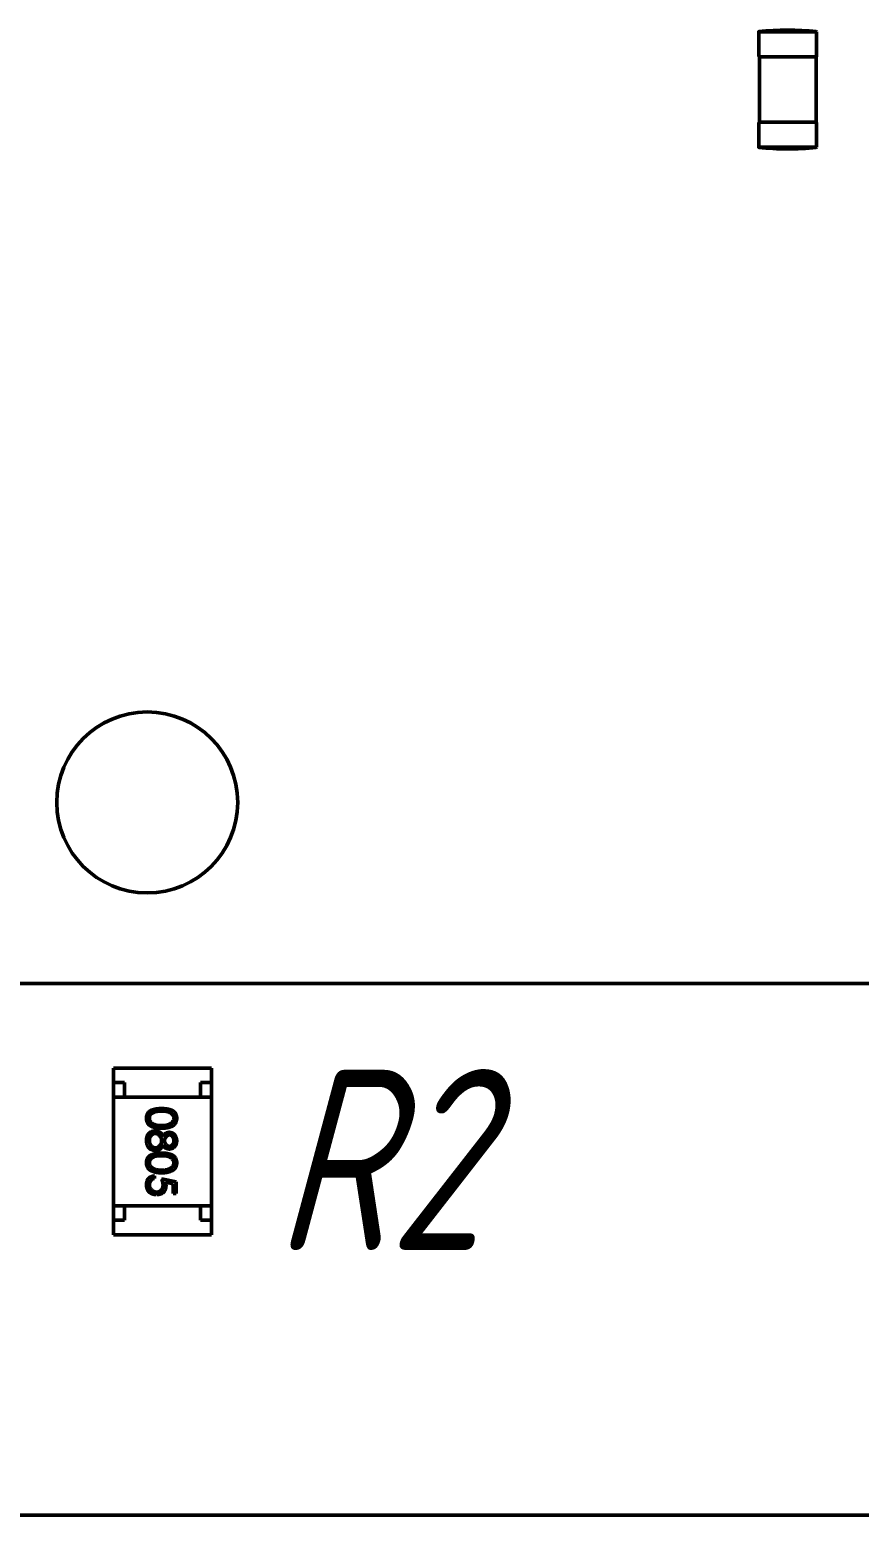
# Model space of a CAD drawing. Header units: millimetres. Extents: x 2803 to 446186229, y 1206 to 1506.
# Drawn here: x 2904.89 to 2916.34, y 1422.02 to 1442.54 of the extents above; entities that cross this region are included whole.
import ezdxf

# ---------------------------------------------------------------- set-up
doc = ezdxf.new("R2010")
doc.units = ezdxf.units.MM
doc.layers.add('Tonk', color=7, linetype='Continuous', lineweight=25)
doc.layers.add('Видимый контур (ГОСТ)', color=7, linetype='Continuous', lineweight=50)
doc.styles.get("Standard").update_dxf_attribs({"font": '', "width": 0.8, "oblique": 15})
doc.styles.get('Standard').set_extended_font_data('GOST type B')

msp = doc.modelspace()

# ---------------------------------------------------------------- linework, layer by layer
at = {"layer": 'Видимый контур (ГОСТ)'}
for p, q in [((2914.955, 1442.513), (2914.955, 1442.168)), ((2914.96, 1442.508), (2915.752, 1442.508)), ((2915.755, 1442.165), (2915.755, 1442.508)), ((2914.958, 1442.163), (2915.753, 1442.163)), ((2914.965, 1441.263), (2914.965, 1442.163)), ((2915.75, 1441.263), (2915.75, 1442.163)), ((2914.955, 1441.258), (2914.955, 1440.913)), ((2914.958, 1441.263), (2914.958, 1441.263)), ((2915.752, 1441.263), (2914.958, 1441.263)), ((2915.755, 1440.915), (2915.755, 1441.258)), ((2915.75, 1440.918), (2914.96, 1440.918)), ((2890.509, 1429.365), (2950.509, 1429.365)), ((2906.045, 1428.194), (2907.395, 1428.194)), ((2906.045, 1428.194), (2906.045, 1427.994)), ((2907.395, 1428.194), (2907.395, 1427.994)), ((2906.045, 1427.994), (2906.045, 1427.794)), ((2906.195, 1427.994), (2906.045, 1427.994)), ((2906.195, 1427.794), (2906.195, 1427.994)), ((2907.245, 1427.994), (2907.245, 1427.794)), ((2907.395, 1427.994), (2907.245, 1427.994)), ((2907.395, 1427.794), (2907.395, 1427.994)), ((2907.395, 1427.794), (2906.045, 1427.794)), ((2906.045, 1426.294), (2906.045, 1427.794)), ((2906.195, 1427.794), (2907.245, 1427.794)), ((2907.395, 1426.294), (2907.395, 1427.794)), ((2906.61, 1426.708), (2906.61, 1426.672)), ((2906.707, 1426.667), (2906.907, 1426.626)), ((2906.866, 1426.598), (2906.761, 1426.619)), ((2906.866, 1426.462), (2906.866, 1426.598)), ((2906.907, 1426.462), (2906.866, 1426.462)), ((2906.907, 1426.626), (2906.907, 1426.462)), ((2906.045, 1426.294), (2906.045, 1426.094)), ((2907.395, 1426.294), (2906.045, 1426.294)), ((2906.195, 1426.294), (2907.245, 1426.294)), ((2906.195, 1426.094), (2906.195, 1426.294)), ((2907.245, 1426.294), (2907.245, 1426.094)), ((2907.395, 1426.094), (2907.395, 1426.294)), ((2906.045, 1426.094), (2906.195, 1426.094)), ((2906.045, 1425.894), (2906.045, 1426.094)), ((2907.245, 1426.094), (2907.395, 1426.094)), ((2907.395, 1425.894), (2907.395, 1426.094)), ((2906.045, 1425.894), (2907.395, 1425.894)), ((2943.863, 1422.019), (2840.305, 1422.018))]:
    msp.add_line(p, q, dxfattribs=at)
msp.add_circle((2906.509, 1431.865), 1.25, dxfattribs=at)
for points in [[(2914.955, 1442.513), (2915.218, 1442.539), (2915.487, 1442.539), (2915.751, 1442.513)], [(2915.751, 1440.912), (2915.487, 1440.886), (2915.218, 1440.886), (2914.955, 1440.913)]]:
    msp.add_open_spline(points, degree=3, dxfattribs=at)
for points, knots in [([(2914.959, 1442.513), (2914.955, 1442.513), (2914.955, 1442.513), (2914.955, 1442.513), (2914.956, 1442.512), (2914.956, 1442.512), (2914.956, 1442.512), (2914.957, 1442.511), (2914.958, 1442.51), (2914.959, 1442.509), (2914.96, 1442.508), (2914.96, 1442.508), (2914.96, 1442.508), (2914.96, 1442.508)], [0.0000022967, 0.0000022967, 0.0000022967, 0.0000022967, 0.0001123698, 0.0001123698, 0.0002377975, 0.0002377975, 0.0004427285, 0.0004427285, 0.0006589374, 0.0006589374, 0.0008714711, 0.0008714711, 0.0008754918, 0.0008754918, 0.0008754918, 0.0008754918]), ([(2914.959, 1442.513), (2914.966, 1442.513), (2914.996, 1442.513), (2915.125, 1442.513), (2915.252, 1442.513), (2915.355, 1442.513), (2915.356, 1442.513), (2915.357, 1442.513), (2915.359, 1442.513), (2915.461, 1442.513), (2915.594, 1442.513), (2915.748, 1442.513), (2915.749, 1442.513), (2915.752, 1442.51)], [-0.08231688, -0.08231688, -0.08231688, -0.08231688, -0.08162544, -0.08162544, -0.04673535, -0.04673535, -0.04631456, -0.04631456, -0.04585025, -0.04585025, 0, 0, 0.00034952, 0.00034952, 0.00034952, 0.00034952]), ([(2915.752, 1442.51), (2915.75, 1442.513), (2915.75, 1442.513), (2915.751, 1442.513), (2915.751, 1442.513), (2915.751, 1442.513)], [-0.08244542, -0.08244542, -0.08244542, -0.08244542, -0.08208078, -0.08208078, -0.04104041, -0.04104041, -0.04104041, -0.04104041]), ([(2914.96, 1440.918), (2914.96, 1440.918), (2914.96, 1440.918), (2914.96, 1440.917), (2914.959, 1440.917), (2914.958, 1440.915), (2914.957, 1440.915), (2914.956, 1440.914), (2914.956, 1440.914), (2914.956, 1440.913), (2914.955, 1440.913), (2914.955, 1440.913), (2914.955, 1440.913), (2914.959, 1440.913)], [-0.000004627, -0.000004627, -0.000004627, -0.000004627, 0, 0, 0.000244554, 0.000244554, 0.000493338, 0.000493338, 0.000729146, 0.000729146, 0.000873472, 0.000873472, 0.001000129, 0.001000129, 0.001000129, 0.001000129]), ([(2914.959, 1440.913), (2914.966, 1440.913), (2914.996, 1440.913), (2915.104, 1440.912), (2915.226, 1440.912), (2915.354, 1440.912), (2915.355, 1440.912), (2915.357, 1440.912), (2915.358, 1440.912), (2915.486, 1440.912), (2915.619, 1440.912), (2915.748, 1440.913), (2915.749, 1440.913), (2915.752, 1440.916)], [-0.07591145, -0.07591145, -0.07591145, -0.07591145, -0.07504995, -0.07504995, -0.03886254, -0.03886254, -0.03855581, -0.03855581, -0.03824597, -0.03824597, 0, 0, 0.00034952, 0.00034952, 0.00034952, 0.00034952]), ([(2915.752, 1440.916), (2915.75, 1440.913), (2915.75, 1440.913), (2915.751, 1440.912), (2915.751, 1440.912), (2915.751, 1440.912)], [-0.08244542, -0.08244542, -0.08244542, -0.08244542, -0.08208078, -0.08208078, -0.04104041, -0.04104041, -0.04104041, -0.04104041]), ([(2906.497, 1427.502), (2906.497, 1427.506), (2906.497, 1427.512), (2906.498, 1427.521), (2906.5, 1427.53), (2906.502, 1427.539), (2906.505, 1427.547), (2906.509, 1427.556), (2906.514, 1427.564), (2906.519, 1427.571), (2906.525, 1427.579), (2906.531, 1427.586), (2906.538, 1427.592), (2906.546, 1427.599), (2906.555, 1427.604), (2906.564, 1427.61), (2906.574, 1427.615), (2906.585, 1427.619), (2906.596, 1427.623), (2906.609, 1427.627), (2906.623, 1427.63), (2906.637, 1427.632), (2906.653, 1427.634), (2906.67, 1427.635), (2906.688, 1427.636), (2906.701, 1427.636), (2906.707, 1427.636)], [0, 0, 0, 0, 0.033787, 0.066622, 0.099285, 0.131361, 0.163585, 0.196104, 0.228902, 0.262158, 0.295991, 0.330218, 0.36506, 0.400951, 0.43762, 0.475708, 0.515381, 0.556414, 0.599765, 0.646424, 0.696431, 0.749782, 0.806573, 0.867436, 0.931887, 1, 1, 1, 1]), ([(2906.707, 1427.364), (2906.701, 1427.364), (2906.689, 1427.365), (2906.671, 1427.365), (2906.655, 1427.367), (2906.639, 1427.369), (2906.625, 1427.371), (2906.611, 1427.374), (2906.599, 1427.378), (2906.587, 1427.382), (2906.576, 1427.387), (2906.566, 1427.392), (2906.557, 1427.398), (2906.548, 1427.404), (2906.54, 1427.41), (2906.532, 1427.417), (2906.525, 1427.424), (2906.519, 1427.432), (2906.514, 1427.44), (2906.509, 1427.448), (2906.506, 1427.457), (2906.502, 1427.465), (2906.5, 1427.474), (2906.498, 1427.484), (2906.497, 1427.493), (2906.497, 1427.499), (2906.497, 1427.502)], [0, 0, 0, 0, 0.065063, 0.126773, 0.185516, 0.240765, 0.29298, 0.34225, 0.388919, 0.432776, 0.474628, 0.514775, 0.553606, 0.591426, 0.628028, 0.663804, 0.698984, 0.733591, 0.767628, 0.801208, 0.834264, 0.866981, 0.89972, 0.932702, 0.966176, 1, 1, 1, 1]), ([(2906.707, 1427.6), (2906.702, 1427.6), (2906.691, 1427.6), (2906.676, 1427.6), (2906.662, 1427.599), (2906.649, 1427.597), (2906.637, 1427.596), (2906.626, 1427.594), (2906.616, 1427.591), (2906.607, 1427.588), (2906.599, 1427.585), (2906.591, 1427.581), (2906.584, 1427.577), (2906.577, 1427.573), (2906.571, 1427.568), (2906.565, 1427.563), (2906.56, 1427.558), (2906.554, 1427.55), (2906.548, 1427.54), (2906.542, 1427.527), (2906.539, 1427.514), (2906.538, 1427.506), (2906.538, 1427.501)], [0, 0, 0, 0, 0.072951, 0.141584, 0.205926, 0.265301, 0.320597, 0.371817, 0.41879, 0.461699, 0.502134, 0.540804, 0.578181, 0.614297, 0.649678, 0.684299, 0.718359, 0.752081, 0.817652, 0.879722, 0.939966, 1, 1, 1, 1]), ([(2906.538, 1427.501), (2906.538, 1427.497), (2906.538, 1427.488), (2906.542, 1427.475), (2906.547, 1427.463), (2906.554, 1427.453), (2906.559, 1427.445), (2906.565, 1427.44), (2906.57, 1427.435), (2906.576, 1427.43), (2906.583, 1427.426), (2906.59, 1427.422), (2906.598, 1427.419), (2906.604, 1427.416), (2906.607, 1427.415)], [0, 0, 0, 0, 0.112813, 0.225394, 0.339595, 0.459675, 0.521735, 0.583926, 0.648174, 0.713881, 0.781004, 0.851451, 0.924051, 1, 1, 1, 1]), ([(2906.707, 1427.636), (2906.713, 1427.636), (2906.726, 1427.636), (2906.744, 1427.635), (2906.761, 1427.634), (2906.777, 1427.632), (2906.792, 1427.63), (2906.805, 1427.627), (2906.818, 1427.623), (2906.829, 1427.619), (2906.84, 1427.615), (2906.85, 1427.61), (2906.859, 1427.605), (2906.867, 1427.599), (2906.875, 1427.593), (2906.883, 1427.586), (2906.889, 1427.579), (2906.895, 1427.572), (2906.9, 1427.564), (2906.905, 1427.556), (2906.909, 1427.547), (2906.912, 1427.539), (2906.914, 1427.53), (2906.916, 1427.521), (2906.917, 1427.512), (2906.917, 1427.506), (2906.917, 1427.502)], [0, 0, 0, 0, 0.068595, 0.133246, 0.194313, 0.251279, 0.304513, 0.354235, 0.400481, 0.443411, 0.484015, 0.523252, 0.561042, 0.5979, 0.633518, 0.668314, 0.702496, 0.736685, 0.770293, 0.803437, 0.835913, 0.86846, 0.900847, 0.933467, 0.966258, 1, 1, 1, 1]), ([(2906.876, 1427.501), (2906.876, 1427.506), (2906.876, 1427.515), (2906.872, 1427.528), (2906.867, 1427.54), (2906.86, 1427.55), (2906.854, 1427.558), (2906.849, 1427.563), (2906.844, 1427.568), (2906.837, 1427.573), (2906.831, 1427.577), (2906.823, 1427.581), (2906.816, 1427.585), (2906.807, 1427.588), (2906.798, 1427.591), (2906.788, 1427.593), (2906.777, 1427.596), (2906.765, 1427.597), (2906.752, 1427.599), (2906.738, 1427.6), (2906.723, 1427.6), (2906.712, 1427.6), (2906.707, 1427.6)], [0, 0, 0, 0, 0.060387, 0.120883, 0.182755, 0.247811, 0.281299, 0.315088, 0.349702, 0.384857, 0.420966, 0.458511, 0.497175, 0.537602, 0.580503, 0.627468, 0.678388, 0.733983, 0.793747, 0.857714, 0.926698, 1, 1, 1, 1]), ([(2906.917, 1427.502), (2906.917, 1427.499), (2906.917, 1427.493), (2906.916, 1427.484), (2906.914, 1427.474), (2906.912, 1427.466), (2906.909, 1427.457), (2906.905, 1427.448), (2906.9, 1427.44), (2906.895, 1427.432), (2906.889, 1427.425), (2906.882, 1427.417), (2906.875, 1427.411), (2906.867, 1427.404), (2906.858, 1427.398), (2906.849, 1427.392), (2906.838, 1427.387), (2906.827, 1427.382), (2906.816, 1427.378), (2906.803, 1427.374), (2906.789, 1427.371), (2906.775, 1427.369), (2906.759, 1427.367), (2906.743, 1427.365), (2906.725, 1427.365), (2906.713, 1427.364), (2906.707, 1427.364)], [0, 0, 0, 0, 0.033788, 0.067194, 0.099862, 0.132567, 0.165151, 0.197913, 0.231319, 0.265083, 0.299255, 0.334399, 0.369943, 0.406284, 0.444064, 0.482998, 0.523354, 0.565537, 0.609613, 0.656391, 0.705885, 0.758325, 0.813832, 0.872795, 0.934722, 1, 1, 1, 1]), ([(2906.707, 1427.4), (2906.712, 1427.4), (2906.721, 1427.4), (2906.735, 1427.401), (2906.748, 1427.402), (2906.761, 1427.404), (2906.772, 1427.406), (2906.783, 1427.408), (2906.794, 1427.411), (2906.804, 1427.414), (2906.813, 1427.417), (2906.821, 1427.421), (2906.829, 1427.425), (2906.836, 1427.43), (2906.843, 1427.434), (2906.849, 1427.44), (2906.854, 1427.445), (2906.86, 1427.453), (2906.867, 1427.463), (2906.872, 1427.475), (2906.876, 1427.488), (2906.876, 1427.497), (2906.876, 1427.501)], [0, 0, 0, 0, 0.065681, 0.128486, 0.188175, 0.245106, 0.299448, 0.350823, 0.399942, 0.446672, 0.491255, 0.533376, 0.573853, 0.612526, 0.649597, 0.685532, 0.720106, 0.753838, 0.818925, 0.880493, 0.940311, 1, 1, 1, 1]), ([(2906.497, 1427.193), (2906.497, 1427.199), (2906.497, 1427.209), (2906.499, 1427.224), (2906.502, 1427.238), (2906.506, 1427.252), (2906.512, 1427.264), (2906.518, 1427.275), (2906.526, 1427.285), (2906.535, 1427.294), (2906.545, 1427.302), (2906.555, 1427.309), (2906.565, 1427.315), (2906.576, 1427.32), (2906.587, 1427.324), (2906.598, 1427.327), (2906.609, 1427.328), (2906.616, 1427.328), (2906.62, 1427.329)], [0, 0, 0, 0, 0.078556, 0.152863, 0.22356, 0.290375, 0.355403, 0.418291, 0.480389, 0.543073, 0.604924, 0.664398, 0.721943, 0.778375, 0.83383, 0.888861, 0.944089, 1, 1, 1, 1]), ([(2906.619, 1427.293), (2906.616, 1427.292), (2906.608, 1427.292), (2906.598, 1427.29), (2906.588, 1427.286), (2906.578, 1427.28), (2906.569, 1427.273), (2906.561, 1427.265), (2906.554, 1427.256), (2906.548, 1427.245), (2906.543, 1427.233), (2906.54, 1427.22), (2906.538, 1427.207), (2906.538, 1427.198), (2906.538, 1427.193)], [0, 0, 0, 0, 0.074898, 0.148596, 0.224471, 0.302323, 0.381919, 0.461149, 0.542417, 0.626716, 0.714597, 0.804903, 0.900127, 1, 1, 1, 1]), ([(2906.607, 1427.415), (2906.61, 1427.414), (2906.617, 1427.412), (2906.629, 1427.409), (2906.64, 1427.406), (2906.653, 1427.404), (2906.666, 1427.402), (2906.679, 1427.401), (2906.693, 1427.4), (2906.702, 1427.4), (2906.707, 1427.4)], [0, 0, 0, 0, 0.110588, 0.224542, 0.342503, 0.464324, 0.590756, 0.722227, 0.858843, 1, 1, 1, 1]), ([(2906.707, 1427.19), (2906.707, 1427.194), (2906.707, 1427.201), (2906.706, 1427.211), (2906.704, 1427.221), (2906.701, 1427.23), (2906.697, 1427.239), (2906.692, 1427.248), (2906.687, 1427.256), (2906.681, 1427.263), (2906.674, 1427.27), (2906.667, 1427.276), (2906.66, 1427.281), (2906.652, 1427.285), (2906.644, 1427.289), (2906.636, 1427.291), (2906.628, 1427.292), (2906.622, 1427.293), (2906.619, 1427.293)], [0, 0, 0, 0, 0.071269, 0.139812, 0.206497, 0.271535, 0.336082, 0.400528, 0.464984, 0.53005, 0.594423, 0.655583, 0.714849, 0.772115, 0.828999, 0.885122, 0.942079, 1, 1, 1, 1]), ([(2906.62, 1427.329), (2906.623, 1427.328), (2906.629, 1427.328), (2906.637, 1427.327), (2906.645, 1427.326), (2906.653, 1427.324), (2906.66, 1427.321), (2906.667, 1427.318), (2906.675, 1427.314), (2906.682, 1427.31), (2906.688, 1427.305), (2906.695, 1427.299), (2906.701, 1427.293), (2906.707, 1427.285), (2906.713, 1427.278), (2906.719, 1427.269), (2906.725, 1427.26), (2906.728, 1427.253), (2906.73, 1427.25)], [0, 0, 0, 0, 0.058854, 0.116315, 0.172675, 0.22878, 0.28458, 0.340257, 0.39663, 0.453507, 0.512318, 0.572648, 0.636022, 0.702363, 0.771483, 0.844184, 0.92007, 1, 1, 1, 1]), ([(2906.73, 1427.25), (2906.732, 1427.254), (2906.737, 1427.263), (2906.746, 1427.275), (2906.756, 1427.285), (2906.767, 1427.294), (2906.778, 1427.3), (2906.79, 1427.305), (2906.802, 1427.308), (2906.811, 1427.308), (2906.815, 1427.308)], [0, 0, 0, 0, 0.14586, 0.282426, 0.41085, 0.535029, 0.654701, 0.770133, 0.884556, 1, 1, 1, 1]), ([(2906.815, 1427.308), (2906.819, 1427.308), (2906.828, 1427.307), (2906.84, 1427.304), (2906.853, 1427.299), (2906.865, 1427.293), (2906.877, 1427.284), (2906.887, 1427.274), (2906.896, 1427.263), (2906.904, 1427.25), (2906.91, 1427.236), (2906.914, 1427.221), (2906.917, 1427.206), (2906.917, 1427.196), (2906.917, 1427.191)], [0, 0, 0, 0, 0.074058, 0.14887, 0.226668, 0.307735, 0.391157, 0.473929, 0.557928, 0.644989, 0.733364, 0.821092, 0.909287, 1, 1, 1, 1]), ([(2906.541, 1427.087), (2906.537, 1427.09), (2906.53, 1427.097), (2906.521, 1427.107), (2906.514, 1427.119), (2906.508, 1427.132), (2906.503, 1427.146), (2906.499, 1427.161), (2906.497, 1427.177), (2906.497, 1427.188), (2906.497, 1427.193)], [0, 0, 0, 0, 0.119283, 0.237093, 0.354796, 0.474576, 0.59746, 0.724926, 0.858883, 1, 1, 1, 1]), ([(2906.538, 1427.193), (2906.538, 1427.189), (2906.538, 1427.182), (2906.539, 1427.171), (2906.541, 1427.161), (2906.544, 1427.152), (2906.548, 1427.143), (2906.552, 1427.134), (2906.557, 1427.127), (2906.563, 1427.12), (2906.57, 1427.113), (2906.576, 1427.108), (2906.584, 1427.103), (2906.591, 1427.099), (2906.598, 1427.096), (2906.606, 1427.094), (2906.615, 1427.093), (2906.62, 1427.093), (2906.623, 1427.093)], [0, 0, 0, 0, 0.076559, 0.149161, 0.218827, 0.285567, 0.350313, 0.414125, 0.477179, 0.540368, 0.602202, 0.662034, 0.719934, 0.775907, 0.831115, 0.886667, 0.942552, 1, 1, 1, 1]), ([(2906.624, 1427.057), (2906.62, 1427.057), (2906.612, 1427.057), (2906.601, 1427.058), (2906.59, 1427.061), (2906.579, 1427.064), (2906.569, 1427.068), (2906.559, 1427.074), (2906.55, 1427.08), (2906.544, 1427.085), (2906.541, 1427.087)], [0, 0, 0, 0, 0.128158, 0.253673, 0.377325, 0.499385, 0.622918, 0.745839, 0.871395, 1, 1, 1, 1]), ([(2906.623, 1427.093), (2906.626, 1427.093), (2906.631, 1427.093), (2906.639, 1427.094), (2906.647, 1427.096), (2906.654, 1427.1), (2906.661, 1427.104), (2906.668, 1427.109), (2906.675, 1427.115), (2906.682, 1427.121), (2906.688, 1427.129), (2906.693, 1427.136), (2906.697, 1427.144), (2906.701, 1427.153), (2906.704, 1427.162), (2906.706, 1427.171), (2906.707, 1427.181), (2906.707, 1427.187), (2906.707, 1427.19)], [0, 0, 0, 0, 0.057339, 0.113063, 0.169181, 0.225775, 0.283826, 0.343454, 0.405907, 0.471392, 0.538003, 0.603064, 0.667602, 0.732225, 0.797005, 0.863048, 0.930357, 1, 1, 1, 1]), ([(2906.73, 1427.134), (2906.728, 1427.131), (2906.725, 1427.124), (2906.72, 1427.115), (2906.714, 1427.107), (2906.708, 1427.099), (2906.702, 1427.092), (2906.696, 1427.086), (2906.69, 1427.08), (2906.683, 1427.075), (2906.677, 1427.071), (2906.67, 1427.067), (2906.663, 1427.064), (2906.655, 1427.061), (2906.648, 1427.059), (2906.64, 1427.058), (2906.632, 1427.057), (2906.626, 1427.057), (2906.624, 1427.057)], [0, 0, 0, 0, 0.079525, 0.1551, 0.22722, 0.295911, 0.362056, 0.42552, 0.485813, 0.544495, 0.60146, 0.657841, 0.713974, 0.769468, 0.82613, 0.882885, 0.940701, 1, 1, 1, 1]), ([(2906.814, 1427.077), (2906.809, 1427.077), (2906.801, 1427.078), (2906.788, 1427.08), (2906.777, 1427.085), (2906.766, 1427.091), (2906.756, 1427.099), (2906.746, 1427.109), (2906.737, 1427.121), (2906.732, 1427.13), (2906.73, 1427.134)], [0, 0, 0, 0, 0.121904, 0.239413, 0.35541, 0.472091, 0.592859, 0.718703, 0.854892, 1, 1, 1, 1]), ([(2906.814, 1427.272), (2906.812, 1427.272), (2906.808, 1427.272), (2906.802, 1427.271), (2906.796, 1427.269), (2906.79, 1427.266), (2906.784, 1427.263), (2906.779, 1427.259), (2906.774, 1427.254), (2906.768, 1427.248), (2906.764, 1427.242), (2906.76, 1427.235), (2906.756, 1427.229), (2906.753, 1427.222), (2906.751, 1427.214), (2906.749, 1427.207), (2906.748, 1427.199), (2906.748, 1427.194), (2906.748, 1427.191)], [0, 0, 0, 0, 0.054564, 0.107826, 0.161924, 0.21751, 0.274498, 0.334815, 0.397555, 0.464755, 0.532901, 0.600097, 0.665354, 0.731084, 0.796883, 0.863292, 0.930831, 1, 1, 1, 1]), ([(2906.748, 1427.191), (2906.748, 1427.188), (2906.748, 1427.181), (2906.75, 1427.171), (2906.753, 1427.161), (2906.757, 1427.152), (2906.762, 1427.143), (2906.768, 1427.136), (2906.775, 1427.129), (2906.782, 1427.123), (2906.791, 1427.119), (2906.799, 1427.116), (2906.807, 1427.114), (2906.812, 1427.113), (2906.815, 1427.113)], [0, 0, 0, 0, 0.08969, 0.178494, 0.266838, 0.356558, 0.445334, 0.530806, 0.614076, 0.697707, 0.779142, 0.855354, 0.928557, 1, 1, 1, 1]), ([(2906.876, 1427.193), (2906.876, 1427.196), (2906.876, 1427.201), (2906.875, 1427.209), (2906.874, 1427.217), (2906.872, 1427.224), (2906.869, 1427.231), (2906.866, 1427.238), (2906.862, 1427.244), (2906.858, 1427.25), (2906.853, 1427.255), (2906.848, 1427.259), (2906.843, 1427.263), (2906.838, 1427.267), (2906.832, 1427.269), (2906.826, 1427.271), (2906.82, 1427.272), (2906.816, 1427.272), (2906.814, 1427.272)], [0, 0, 0, 0, 0.075243, 0.147209, 0.216447, 0.284025, 0.350655, 0.415031, 0.47963, 0.544652, 0.608044, 0.667828, 0.725114, 0.780992, 0.835527, 0.889438, 0.944072, 1, 1, 1, 1]), ([(2906.917, 1427.191), (2906.917, 1427.186), (2906.917, 1427.176), (2906.914, 1427.161), (2906.91, 1427.147), (2906.903, 1427.133), (2906.896, 1427.121), (2906.887, 1427.11), (2906.876, 1427.1), (2906.865, 1427.092), (2906.853, 1427.085), (2906.84, 1427.081), (2906.827, 1427.078), (2906.818, 1427.077), (2906.814, 1427.077)], [0, 0, 0, 0, 0.08941, 0.176306, 0.262626, 0.349446, 0.435498, 0.518928, 0.601355, 0.684256, 0.765807, 0.844877, 0.92228, 1, 1, 1, 1]), ([(2906.815, 1427.113), (2906.817, 1427.113), (2906.821, 1427.113), (2906.826, 1427.114), (2906.832, 1427.116), (2906.837, 1427.118), (2906.842, 1427.121), (2906.847, 1427.125), (2906.852, 1427.129), (2906.857, 1427.134), (2906.862, 1427.139), (2906.866, 1427.145), (2906.869, 1427.151), (2906.872, 1427.159), (2906.874, 1427.166), (2906.875, 1427.175), (2906.876, 1427.184), (2906.876, 1427.19), (2906.876, 1427.193)], [0, 0, 0, 0, 0.050902, 0.101034, 0.151084, 0.203062, 0.256248, 0.310847, 0.368769, 0.430015, 0.49252, 0.556049, 0.621996, 0.690192, 0.761385, 0.836356, 0.915487, 1, 1, 1, 1]), ([(2906.497, 1426.887), (2906.497, 1426.89), (2906.497, 1426.896), (2906.498, 1426.906), (2906.5, 1426.915), (2906.502, 1426.923), (2906.505, 1426.932), (2906.509, 1426.94), (2906.514, 1426.948), (2906.519, 1426.956), (2906.525, 1426.963), (2906.531, 1426.97), (2906.538, 1426.977), (2906.546, 1426.983), (2906.555, 1426.989), (2906.564, 1426.994), (2906.574, 1426.999), (2906.585, 1427.004), (2906.596, 1427.008), (2906.609, 1427.011), (2906.623, 1427.014), (2906.637, 1427.017), (2906.653, 1427.019), (2906.67, 1427.02), (2906.688, 1427.021), (2906.701, 1427.021), (2906.707, 1427.021)], [0, 0, 0, 0, 0.033787, 0.066622, 0.099285, 0.131361, 0.163585, 0.196104, 0.228902, 0.262158, 0.295991, 0.330218, 0.36506, 0.400951, 0.43762, 0.475708, 0.515381, 0.556414, 0.599765, 0.646424, 0.696431, 0.749782, 0.806573, 0.867436, 0.931887, 1, 1, 1, 1]), ([(2906.707, 1426.749), (2906.701, 1426.749), (2906.689, 1426.749), (2906.671, 1426.75), (2906.655, 1426.751), (2906.639, 1426.753), (2906.625, 1426.756), (2906.611, 1426.759), (2906.599, 1426.763), (2906.587, 1426.767), (2906.576, 1426.772), (2906.566, 1426.777), (2906.557, 1426.782), (2906.548, 1426.788), (2906.54, 1426.795), (2906.532, 1426.802), (2906.525, 1426.809), (2906.519, 1426.817), (2906.514, 1426.825), (2906.509, 1426.833), (2906.506, 1426.841), (2906.502, 1426.85), (2906.5, 1426.859), (2906.498, 1426.868), (2906.497, 1426.878), (2906.497, 1426.884), (2906.497, 1426.887)], [0, 0, 0, 0, 0.065063, 0.126773, 0.185516, 0.240765, 0.29298, 0.34225, 0.388919, 0.432776, 0.474628, 0.514775, 0.553606, 0.591426, 0.628028, 0.663804, 0.698984, 0.733591, 0.767628, 0.801208, 0.834264, 0.866981, 0.89972, 0.932702, 0.966176, 1, 1, 1, 1]), ([(2906.707, 1426.985), (2906.702, 1426.985), (2906.691, 1426.985), (2906.676, 1426.984), (2906.662, 1426.983), (2906.649, 1426.982), (2906.637, 1426.98), (2906.626, 1426.978), (2906.616, 1426.976), (2906.607, 1426.973), (2906.599, 1426.97), (2906.591, 1426.966), (2906.584, 1426.962), (2906.577, 1426.958), (2906.571, 1426.953), (2906.565, 1426.948), (2906.56, 1426.942), (2906.554, 1426.935), (2906.548, 1426.925), (2906.542, 1426.912), (2906.539, 1426.899), (2906.538, 1426.89), (2906.538, 1426.886)], [0, 0, 0, 0, 0.072951, 0.141584, 0.205926, 0.265301, 0.320597, 0.371817, 0.41879, 0.461699, 0.502134, 0.540804, 0.578181, 0.614297, 0.649678, 0.684299, 0.718359, 0.752081, 0.817652, 0.879722, 0.939966, 1, 1, 1, 1]), ([(2906.538, 1426.886), (2906.538, 1426.881), (2906.538, 1426.873), (2906.542, 1426.86), (2906.547, 1426.847), (2906.554, 1426.837), (2906.559, 1426.83), (2906.565, 1426.824), (2906.57, 1426.82), (2906.576, 1426.815), (2906.583, 1426.811), (2906.59, 1426.807), (2906.598, 1426.803), (2906.604, 1426.801), (2906.607, 1426.8)], [0, 0, 0, 0, 0.112813, 0.225394, 0.339595, 0.459675, 0.521735, 0.583926, 0.648174, 0.713881, 0.781004, 0.851451, 0.924051, 1, 1, 1, 1]), ([(2906.707, 1427.021), (2906.713, 1427.021), (2906.726, 1427.021), (2906.744, 1427.02), (2906.761, 1427.019), (2906.777, 1427.017), (2906.792, 1427.014), (2906.805, 1427.011), (2906.818, 1427.008), (2906.829, 1427.004), (2906.84, 1427), (2906.85, 1426.995), (2906.859, 1426.989), (2906.867, 1426.984), (2906.875, 1426.977), (2906.883, 1426.971), (2906.889, 1426.964), (2906.895, 1426.956), (2906.9, 1426.948), (2906.905, 1426.94), (2906.909, 1426.932), (2906.912, 1426.923), (2906.914, 1426.915), (2906.916, 1426.906), (2906.917, 1426.896), (2906.917, 1426.89), (2906.917, 1426.887)], [0, 0, 0, 0, 0.068595, 0.133246, 0.194313, 0.251279, 0.304513, 0.354235, 0.400481, 0.443411, 0.484015, 0.523252, 0.561042, 0.5979, 0.633518, 0.668314, 0.702496, 0.736685, 0.770293, 0.803437, 0.835913, 0.86846, 0.900847, 0.933467, 0.966258, 1, 1, 1, 1]), ([(2906.876, 1426.886), (2906.876, 1426.89), (2906.876, 1426.899), (2906.872, 1426.912), (2906.867, 1426.925), (2906.86, 1426.935), (2906.854, 1426.942), (2906.849, 1426.948), (2906.844, 1426.953), (2906.837, 1426.957), (2906.831, 1426.962), (2906.823, 1426.966), (2906.816, 1426.969), (2906.807, 1426.973), (2906.798, 1426.976), (2906.788, 1426.978), (2906.777, 1426.98), (2906.765, 1426.982), (2906.752, 1426.983), (2906.738, 1426.984), (2906.723, 1426.985), (2906.712, 1426.985), (2906.707, 1426.985)], [0, 0, 0, 0, 0.060387, 0.120883, 0.182755, 0.247811, 0.281299, 0.315088, 0.349702, 0.384857, 0.420966, 0.458511, 0.497175, 0.537602, 0.580503, 0.627468, 0.678388, 0.733983, 0.793747, 0.857714, 0.926698, 1, 1, 1, 1]), ([(2906.917, 1426.887), (2906.917, 1426.884), (2906.917, 1426.878), (2906.916, 1426.868), (2906.914, 1426.859), (2906.912, 1426.85), (2906.909, 1426.842), (2906.905, 1426.833), (2906.9, 1426.825), (2906.895, 1426.817), (2906.889, 1426.809), (2906.882, 1426.802), (2906.875, 1426.795), (2906.867, 1426.789), (2906.858, 1426.783), (2906.849, 1426.777), (2906.838, 1426.772), (2906.827, 1426.767), (2906.816, 1426.763), (2906.803, 1426.759), (2906.789, 1426.756), (2906.775, 1426.753), (2906.759, 1426.751), (2906.743, 1426.75), (2906.725, 1426.749), (2906.713, 1426.749), (2906.707, 1426.749)], [0, 0, 0, 0, 0.033788, 0.067194, 0.099862, 0.132567, 0.165151, 0.197913, 0.231319, 0.265083, 0.299255, 0.334399, 0.369943, 0.406284, 0.444064, 0.482998, 0.523354, 0.565537, 0.609613, 0.656391, 0.705885, 0.758325, 0.813832, 0.872795, 0.934722, 1, 1, 1, 1]), ([(2906.707, 1426.785), (2906.712, 1426.785), (2906.721, 1426.785), (2906.735, 1426.786), (2906.748, 1426.787), (2906.761, 1426.788), (2906.772, 1426.79), (2906.783, 1426.792), (2906.794, 1426.795), (2906.804, 1426.798), (2906.813, 1426.802), (2906.821, 1426.806), (2906.829, 1426.81), (2906.836, 1426.814), (2906.843, 1426.819), (2906.849, 1426.824), (2906.854, 1426.83), (2906.86, 1426.837), (2906.867, 1426.847), (2906.872, 1426.86), (2906.876, 1426.873), (2906.876, 1426.882), (2906.876, 1426.886)], [0, 0, 0, 0, 0.065681, 0.128486, 0.188175, 0.245106, 0.299448, 0.350823, 0.399942, 0.446672, 0.491255, 0.533376, 0.573853, 0.612526, 0.649597, 0.685532, 0.720106, 0.753838, 0.818925, 0.880493, 0.940311, 1, 1, 1, 1]), ([(2906.497, 1426.586), (2906.497, 1426.59), (2906.497, 1426.598), (2906.499, 1426.609), (2906.501, 1426.62), (2906.505, 1426.631), (2906.509, 1426.641), (2906.514, 1426.65), (2906.521, 1426.66), (2906.528, 1426.668), (2906.536, 1426.676), (2906.545, 1426.683), (2906.554, 1426.69), (2906.564, 1426.695), (2906.575, 1426.7), (2906.586, 1426.703), (2906.598, 1426.706), (2906.606, 1426.707), (2906.61, 1426.708)], [0, 0, 0, 0, 0.065421, 0.128708, 0.190236, 0.250724, 0.310637, 0.370766, 0.431615, 0.493523, 0.555883, 0.617342, 0.678668, 0.740711, 0.802985, 0.866803, 0.932347, 1, 1, 1, 1]), ([(2906.61, 1426.672), (2906.606, 1426.671), (2906.599, 1426.67), (2906.588, 1426.666), (2906.579, 1426.661), (2906.571, 1426.656), (2906.564, 1426.649), (2906.557, 1426.642), (2906.552, 1426.634), (2906.547, 1426.625), (2906.543, 1426.615), (2906.54, 1426.605), (2906.538, 1426.594), (2906.538, 1426.587), (2906.538, 1426.584)], [0, 0, 0, 0, 0.094687, 0.181994, 0.264377, 0.34218, 0.418618, 0.496509, 0.577369, 0.661511, 0.746733, 0.831258, 0.915206, 1, 1, 1, 1]), ([(2906.607, 1426.8), (2906.61, 1426.799), (2906.617, 1426.796), (2906.629, 1426.793), (2906.64, 1426.791), (2906.653, 1426.789), (2906.666, 1426.787), (2906.679, 1426.786), (2906.693, 1426.785), (2906.702, 1426.785), (2906.707, 1426.785)], [0, 0, 0, 0, 0.110588, 0.224542, 0.342503, 0.464324, 0.590756, 0.722227, 0.858843, 1, 1, 1, 1]), ([(2906.728, 1426.579), (2906.727, 1426.585), (2906.727, 1426.599), (2906.718, 1426.639), (2906.711, 1426.658), (2906.707, 1426.667)], [0, 0, 0, 0, 0.001976248, 0.001976248, 0.003940074, 0.003940074, 0.003940074, 0.003940074]), ([(2906.638, 1426.446), (2906.635, 1426.447), (2906.628, 1426.447), (2906.618, 1426.447), (2906.609, 1426.449), (2906.6, 1426.451), (2906.591, 1426.453), (2906.582, 1426.457), (2906.573, 1426.46), (2906.565, 1426.465), (2906.557, 1426.469), (2906.55, 1426.475), (2906.542, 1426.48), (2906.536, 1426.486), (2906.53, 1426.492), (2906.524, 1426.499), (2906.519, 1426.506), (2906.514, 1426.514), (2906.51, 1426.522), (2906.507, 1426.53), (2906.504, 1426.539), (2906.501, 1426.548), (2906.499, 1426.557), (2906.498, 1426.566), (2906.497, 1426.576), (2906.497, 1426.583), (2906.497, 1426.586)], [0, 0, 0, 0, 0.044014, 0.087434, 0.130118, 0.172554, 0.214555, 0.256298, 0.298438, 0.340849, 0.382715, 0.423924, 0.464246, 0.504074, 0.543862, 0.583567, 0.623094, 0.663229, 0.703551, 0.743938, 0.784541, 0.82575, 0.867757, 0.910745, 0.954914, 1, 1, 1, 1]), ([(2906.538, 1426.584), (2906.538, 1426.58), (2906.538, 1426.574), (2906.54, 1426.564), (2906.542, 1426.554), (2906.545, 1426.545), (2906.549, 1426.536), (2906.554, 1426.528), (2906.56, 1426.52), (2906.567, 1426.512), (2906.574, 1426.505), (2906.582, 1426.499), (2906.591, 1426.494), (2906.599, 1426.49), (2906.609, 1426.486), (2906.619, 1426.484), (2906.629, 1426.483), (2906.636, 1426.482), (2906.639, 1426.482)], [0, 0, 0, 0, 0.064207, 0.126425, 0.18768, 0.248216, 0.308305, 0.369661, 0.431699, 0.495947, 0.559758, 0.622295, 0.683911, 0.745092, 0.80674, 0.869087, 0.93329, 1, 1, 1, 1]), ([(2906.769, 1426.572), (2906.769, 1426.568), (2906.768, 1426.559), (2906.767, 1426.546), (2906.764, 1426.534), (2906.76, 1426.522), (2906.754, 1426.511), (2906.748, 1426.501), (2906.741, 1426.491), (2906.732, 1426.482), (2906.723, 1426.474), (2906.712, 1426.466), (2906.702, 1426.46), (2906.69, 1426.455), (2906.678, 1426.451), (2906.665, 1426.449), (2906.652, 1426.447), (2906.642, 1426.447), (2906.638, 1426.446)], [0, 0, 0, 0, 0.065808, 0.129394, 0.190894, 0.251281, 0.310815, 0.370371, 0.430768, 0.492881, 0.555104, 0.616067, 0.677256, 0.73826, 0.800762, 0.864778, 0.931045, 1, 1, 1, 1]), ([(2906.639, 1426.482), (2906.643, 1426.482), (2906.649, 1426.483), (2906.658, 1426.484), (2906.667, 1426.486), (2906.675, 1426.489), (2906.683, 1426.492), (2906.69, 1426.497), (2906.697, 1426.502), (2906.703, 1426.509), (2906.709, 1426.515), (2906.714, 1426.523), (2906.718, 1426.531), (2906.722, 1426.539), (2906.724, 1426.548), (2906.726, 1426.558), (2906.727, 1426.568), (2906.728, 1426.575), (2906.728, 1426.579)], [0, 0, 0, 0, 0.065351, 0.127916, 0.18836, 0.247216, 0.30563, 0.36377, 0.422661, 0.482687, 0.5433, 0.604118, 0.664965, 0.727413, 0.791468, 0.858055, 0.927037, 1, 1, 1, 1]), ([(2906.761, 1426.619), (2906.762, 1426.615), (2906.764, 1426.607), (2906.767, 1426.595), (2906.768, 1426.583), (2906.769, 1426.576), (2906.769, 1426.572)], [0, 0, 0, 0, 0.275068, 0.532901, 0.773973, 1, 1, 1, 1])]:
    msp.add_open_spline(points, degree=3, knots=knots, dxfattribs=at)

# ---------------------------------------------------------------- texts
at = {"layer": 'Tonk', "insert": (2908.257, 1428.182), "char_height": 2.5, "attachment_point": 1}
msp.add_mtext_dynamic_manual_height_columns('R2', width=6.41285, gutter_width=20, heights=[0], dxfattribs=at)

doc.saveas('drawing.dxf')
